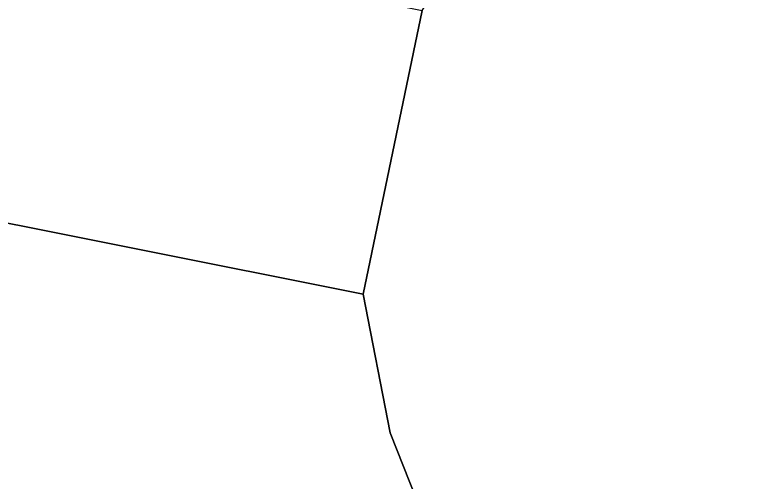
# Model space of a CAD drawing. Extents: x 220180 to 220303, y 630173 to 630265.
# Drawn here: x 220279.721 to 220282.08, y 630219.725 to 630221.222 of the extents above; entities that cross this region are included whole.
import ezdxf

# ---------------------------------------------------------------- set-up
doc = ezdxf.new("R2010")
doc.units = 0
doc.layers.add('C1602_0', color=236, linetype='Continuous')

msp = doc.modelspace()

# ---------------------------------------------------------------- linework, layer by layer
at = {"layer": 'C1602_0'}
for points in [[(220281.0478, 630219.5651), (220280.9214, 630219.8831), (220280.835, 630220.3277), (220281.0243, 630221.2357), (220281.2457, 630221.5631), (220281.5086, 630221.8524), (220280.5257, 630223.5859), (220279.7783, 630224.904), (220278.0504, 630227.9511), (220277.0714, 630229.2761), (220276.2484, 630230.3901), (220275.8354, 630230.9491), (220275.3494, 630231.5551), (220272.5814, 630234.9621)], [(220270.2137, 630223.7001), (220271.1598, 630223.4221), (220273.9905, 630222.6596), (220277.4951, 630221.9501), (220277.5554, 630221.9379), (220279.0629, 630221.6328), (220281.0243, 630221.2357), (220280.835, 630220.3277), (220277.8762, 630220.9193), (220277.7695, 630220.9174), (220277.6897, 630220.8659), (220277.6427, 630220.8004), (220277.6524, 630220.9644), (220277.1781, 630221.0397), (220274.2034, 630221.5759), (220273.7382, 630221.7053), (220273.7659, 630221.7561), (220271.0945, 630222.5252), (220270.2137, 630222.781)]]:
    msp.add_lwpolyline(points, dxfattribs=at)
msp.add_lwpolyline([(220281.5781, 630218.8819), (220281.8, 630218.7146), (220282.0797, 630218.5644), (220281.9249, 630217.6669), (220277.3318, 630218.4913), (220277.6427, 630220.8004), (220277.6897, 630220.8659), (220277.7695, 630220.9174), (220277.8762, 630220.9193), (220280.835, 630220.3277), (220280.9214, 630219.8831), (220281.0478, 630219.5651), (220281.1901, 630219.3111), (220281.3959, 630219.0486), (220281.5781, 630218.8819)], close=True, dxfattribs=at)

doc.saveas('drawing.dxf')
